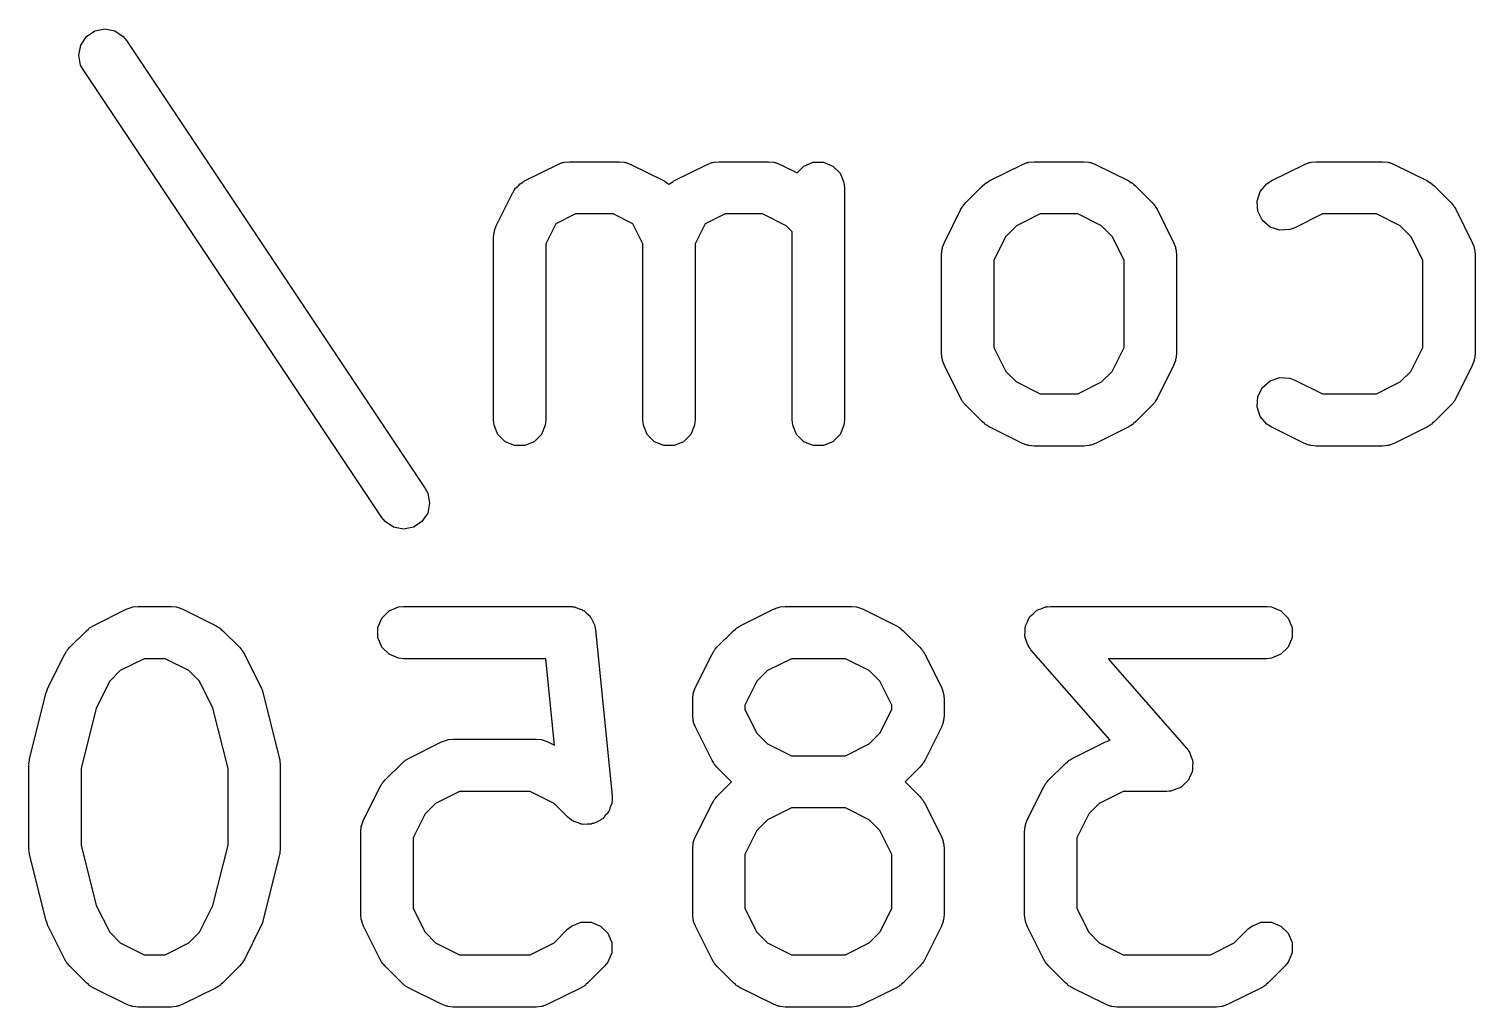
# Model space of a CAD drawing. Header units: inches. Extents: x 0.74 to 7.44, y -5.09 to -0.81.
# Drawn here: x 2.9394 to 3.1027, y -4.8482 to -4.7377 of the extents above; entities that cross this region are included whole.
import ezdxf

# ---------------------------------------------------------------- set-up
doc = ezdxf.new("R2010")
doc.units = ezdxf.units.IN
doc.header["$MEASUREMENT"] = 0
doc.layers.add('BLACK', color=250, linetype='CONTINUOUS')

msp = doc.modelspace()

# ---------------------------------------------------------------- linework, layer by layer
at = {"layer": 'BLACK', "linetype": 'CONTINUOUS'}
for p, q in [((2.94585, -4.73855), (2.94681, -4.73791)), ((2.94681, -4.73791), (2.94794, -4.73769)), ((2.94794, -4.73769), (2.94907, -4.73791)), ((2.94907, -4.73791), (2.95002, -4.73855)), ((2.94498, -4.74064), (2.94521, -4.73951)), ((2.94521, -4.73951), (2.94585, -4.73855)), ((2.95002, -4.73855), (2.95039, -4.739)), ((2.95039, -4.739), (2.98414, -4.78962)), ((2.9452, -4.74177), (2.94498, -4.74064)), ((2.94548, -4.74228), (2.9452, -4.74177)), ((2.97922, -4.7929), (2.94548, -4.74228)), ((2.99911, -4.753), (2.99965, -4.75279)), ((2.99965, -4.75279), (2.99975, -4.75278)), ((2.99975, -4.75278), (2.99985, -4.75274)), ((2.99985, -4.75274), (3.00043, -4.75269)), ((3.00043, -4.75269), (3.00605, -4.75269)), ((3.00605, -4.75269), (3.00663, -4.75274)), ((3.00663, -4.75274), (3.00673, -4.75278)), ((3.00673, -4.75278), (3.00683, -4.75279)), ((3.00683, -4.75279), (3.00737, -4.753)), ((3.01598, -4.753), (3.01652, -4.75279)), ((3.01652, -4.75279), (3.01663, -4.75278)), ((3.01663, -4.75278), (3.01672, -4.75274)), ((3.01672, -4.75274), (3.0173, -4.75269)), ((3.0173, -4.75269), (3.02292, -4.75269)), ((3.02292, -4.75269), (3.0235, -4.75274)), ((3.0235, -4.75274), (3.0236, -4.75278)), ((3.0236, -4.75278), (3.0237, -4.75279)), ((3.0237, -4.75279), (3.02424, -4.753)), ((3.02691, -4.75318), (3.02797, -4.75274)), ((3.02797, -4.75274), (3.02912, -4.75274)), ((3.02912, -4.75274), (3.03019, -4.75318)), ((3.0516, -4.753), (3.05214, -4.75279)), ((3.05214, -4.75279), (3.05225, -4.75278)), ((3.05225, -4.75278), (3.05234, -4.75274)), ((3.05234, -4.75274), (3.05292, -4.75269)), ((3.05292, -4.75269), (3.05854, -4.75269)), ((3.05854, -4.75269), (3.05912, -4.75274)), ((3.05912, -4.75274), (3.05922, -4.75278)), ((3.05922, -4.75278), (3.05932, -4.75279)), ((3.05932, -4.75279), (3.05986, -4.753)), ((3.08347, -4.753), (3.08401, -4.75279)), ((3.08401, -4.75279), (3.08412, -4.75278)), ((3.08412, -4.75278), (3.08422, -4.75274)), ((3.08422, -4.75274), (3.08479, -4.75269)), ((3.08479, -4.75269), (3.09229, -4.75269)), ((3.09229, -4.75269), (3.09287, -4.75274)), ((3.09287, -4.75274), (3.09296, -4.75278)), ((3.09296, -4.75278), (3.09307, -4.75279)), ((3.09307, -4.75279), (3.09361, -4.753)), ((2.99536, -4.75487), (2.99911, -4.753)), ((3.00737, -4.753), (3.01112, -4.75487)), ((3.01223, -4.75487), (3.01598, -4.753)), ((3.02424, -4.753), (3.02614, -4.75395)), ((3.02614, -4.75395), (3.02691, -4.75318)), ((3.03019, -4.75318), (3.031, -4.754)), ((3.031, -4.754), (3.03144, -4.75506)), ((3.04785, -4.75487), (3.0516, -4.753)), ((3.05986, -4.753), (3.06361, -4.75487)), ((3.07972, -4.75487), (3.08347, -4.753)), ((3.09361, -4.753), (3.09736, -4.75487)), ((2.99404, -4.75619), (2.9941, -4.7561)), ((2.9941, -4.7561), (2.99411, -4.75605)), ((2.99411, -4.75605), (2.99416, -4.75599)), ((2.99416, -4.75599), (2.99434, -4.7557)), ((2.99434, -4.7557), (2.99462, -4.75546)), ((2.99462, -4.75546), (2.99487, -4.75518)), ((2.99487, -4.75518), (2.99516, -4.755)), ((2.99516, -4.755), (2.99521, -4.75495)), ((2.99521, -4.75495), (2.99526, -4.75493)), ((2.99526, -4.75493), (2.99536, -4.75487)), ((3.01112, -4.75487), (3.01122, -4.75493)), ((3.01122, -4.75493), (3.01126, -4.75495)), ((3.01126, -4.75495), (3.01132, -4.755)), ((3.01132, -4.755), (3.01161, -4.75518)), ((3.01161, -4.75518), (3.01168, -4.75525)), ((3.01168, -4.75525), (3.01174, -4.75518)), ((3.01174, -4.75518), (3.01203, -4.755)), ((3.01203, -4.755), (3.01209, -4.75495)), ((3.01209, -4.75495), (3.01213, -4.75493)), ((3.01213, -4.75493), (3.01223, -4.75487)), ((3.03144, -4.75506), (3.0315, -4.75564)), ((3.0315, -4.75564), (3.0315, -4.78188)), ((3.04521, -4.7573), (3.04708, -4.75542)), ((3.04708, -4.75542), (3.04731, -4.75524)), ((3.04731, -4.75524), (3.04736, -4.75518)), ((3.04736, -4.75518), (3.04745, -4.75512)), ((3.04745, -4.75512), (3.04753, -4.75506)), ((3.04753, -4.75506), (3.0476, -4.75503)), ((3.0476, -4.75503), (3.04785, -4.75487)), ((3.06361, -4.75487), (3.06386, -4.75503)), ((3.06386, -4.75503), (3.06393, -4.75506)), ((3.06393, -4.75506), (3.06402, -4.75512)), ((3.06402, -4.75512), (3.0641, -4.75518)), ((3.0641, -4.75518), (3.06416, -4.75524)), ((3.06416, -4.75524), (3.06438, -4.75542)), ((3.06438, -4.75542), (3.06626, -4.7573)), ((3.07811, -4.75714), (3.07848, -4.75605)), ((3.07848, -4.75605), (3.07923, -4.75518)), ((3.07923, -4.75518), (3.07972, -4.75487)), ((3.09736, -4.75487), (3.09761, -4.75503)), ((3.09761, -4.75503), (3.09768, -4.75506)), ((3.09768, -4.75506), (3.09776, -4.75512)), ((3.09776, -4.75512), (3.09785, -4.75518)), ((3.09785, -4.75518), (3.0979, -4.75524)), ((3.0979, -4.75524), (3.09813, -4.75542)), ((3.09813, -4.75542), (3.1, -4.7573)), ((2.99216, -4.75994), (2.99404, -4.75619)), ((3.04481, -4.75782), (3.04484, -4.75775)), ((3.04484, -4.75775), (3.04491, -4.75767)), ((3.04491, -4.75767), (3.04496, -4.75758)), ((3.04496, -4.75758), (3.04502, -4.75753)), ((3.04502, -4.75753), (3.04521, -4.7573)), ((3.06626, -4.7573), (3.06644, -4.75753)), ((3.06644, -4.75753), (3.0665, -4.75758)), ((3.0665, -4.75758), (3.06656, -4.75767)), ((3.06656, -4.75767), (3.06662, -4.75775)), ((3.06662, -4.75775), (3.06665, -4.75782)), ((3.07819, -4.75829), (3.07811, -4.75714)), ((3.1, -4.7573), (3.10019, -4.75753)), ((3.10019, -4.75753), (3.10025, -4.75758)), ((3.10025, -4.75758), (3.1003, -4.75767)), ((3.1003, -4.75767), (3.10037, -4.75775)), ((3.10037, -4.75775), (3.1004, -4.75782)), ((3.00112, -4.75859), (2.99888, -4.75971)), ((3.00535, -4.75859), (3.00112, -4.75859)), ((3.0076, -4.75971), (3.00535, -4.75859)), ((3.018, -4.75859), (3.01575, -4.75971)), ((3.02223, -4.75859), (3.018, -4.75859)), ((3.02492, -4.75994), (3.02223, -4.75859)), ((3.04278, -4.76182), (3.04465, -4.75807)), ((3.04465, -4.75807), (3.04481, -4.75782)), ((3.05362, -4.75859), (3.05092, -4.75994)), ((3.05785, -4.75859), (3.05362, -4.75859)), ((3.06054, -4.75994), (3.05785, -4.75859)), ((3.06665, -4.75782), (3.06681, -4.75807)), ((3.06681, -4.75807), (3.06868, -4.76182)), ((3.07871, -4.75932), (3.07819, -4.75829)), ((3.07958, -4.76008), (3.07871, -4.75932)), ((3.08549, -4.75859), (3.08236, -4.76015)), ((3.09159, -4.75859), (3.08549, -4.75859)), ((3.09429, -4.75994), (3.09159, -4.75859)), ((3.1004, -4.75782), (3.10056, -4.75807)), ((3.10056, -4.75807), (3.10243, -4.76182)), ((2.99185, -4.76126), (2.99191, -4.76069)), ((2.99191, -4.76069), (2.99195, -4.76059)), ((2.99195, -4.76048), (2.99216, -4.75994)), ((2.99195, -4.76059), (2.99195, -4.76048)), ((2.99888, -4.75971), (2.99776, -4.76196)), ((3.00872, -4.76196), (3.0076, -4.75971)), ((3.01575, -4.75971), (3.01463, -4.76196)), ((3.0256, -4.76061), (3.02492, -4.75994)), ((3.0256, -4.78188), (3.0256, -4.76061)), ((3.05092, -4.75994), (3.04972, -4.76114)), ((3.06174, -4.76114), (3.06054, -4.75994)), ((3.08067, -4.76044), (3.07958, -4.76008)), ((3.08182, -4.76036), (3.08067, -4.76044)), ((3.08236, -4.76015), (3.08182, -4.76036)), ((3.09549, -4.76114), (3.09429, -4.75994)), ((2.99185, -4.78188), (2.99185, -4.76126)), ((2.99776, -4.76196), (2.99776, -4.78188)), ((3.00872, -4.78188), (3.00872, -4.76196)), ((3.01463, -4.76196), (3.01463, -4.78188)), ((3.04247, -4.76314), (3.04253, -4.76256)), ((3.04253, -4.76256), (3.04257, -4.76246)), ((3.04257, -4.76236), (3.04278, -4.76182)), ((3.04257, -4.76246), (3.04257, -4.76236)), ((3.04972, -4.76114), (3.04837, -4.76383)), ((3.06309, -4.76383), (3.06174, -4.76114)), ((3.06868, -4.76182), (3.06889, -4.76236)), ((3.06889, -4.76236), (3.0689, -4.76246)), ((3.0689, -4.76246), (3.06894, -4.76256)), ((3.06894, -4.76256), (3.069, -4.76314)), ((3.09684, -4.76383), (3.09549, -4.76114)), ((3.10243, -4.76182), (3.10264, -4.76236)), ((3.10264, -4.76236), (3.10264, -4.76246)), ((3.10264, -4.76246), (3.10269, -4.76256)), ((3.10269, -4.76256), (3.10274, -4.76314)), ((3.04247, -4.77439), (3.04247, -4.76314)), ((3.04837, -4.76383), (3.04837, -4.77369)), ((3.06309, -4.77369), (3.06309, -4.76383)), ((3.069, -4.76314), (3.069, -4.77439)), ((3.09684, -4.77369), (3.09684, -4.76383)), ((3.10274, -4.76314), (3.10274, -4.77439)), ((3.04837, -4.77369), (3.04972, -4.77639)), ((3.06174, -4.77639), (3.06309, -4.77369)), ((3.09549, -4.77639), (3.09684, -4.77369)), ((3.04253, -4.77496), (3.04247, -4.77439)), ((3.04257, -4.77506), (3.04253, -4.77496)), ((3.04257, -4.77517), (3.04257, -4.77506)), ((3.04278, -4.77571), (3.04257, -4.77517)), ((3.04465, -4.77946), (3.04278, -4.77571)), ((3.06868, -4.77571), (3.06681, -4.77946)), ((3.06889, -4.77517), (3.06868, -4.77571)), ((3.0689, -4.77506), (3.06889, -4.77517)), ((3.06894, -4.77496), (3.0689, -4.77506)), ((3.069, -4.77439), (3.06894, -4.77496)), ((3.10243, -4.77571), (3.10056, -4.77946)), ((3.10264, -4.77517), (3.10243, -4.77571)), ((3.10269, -4.77496), (3.10264, -4.77506)), ((3.10264, -4.77506), (3.10264, -4.77517)), ((3.10274, -4.77439), (3.10269, -4.77496)), ((3.04972, -4.77639), (3.05092, -4.77758)), ((3.06054, -4.77758), (3.06174, -4.77639)), ((3.07958, -4.77744), (3.08067, -4.77708)), ((3.08067, -4.77708), (3.08182, -4.77716)), ((3.08182, -4.77716), (3.08236, -4.77737)), ((3.08236, -4.77737), (3.08549, -4.77893)), ((3.09429, -4.77758), (3.09549, -4.77639)), ((3.05092, -4.77758), (3.05362, -4.77893)), ((3.05362, -4.77893), (3.05785, -4.77893)), ((3.05785, -4.77893), (3.06054, -4.77758)), ((3.07819, -4.77923), (3.07871, -4.7782)), ((3.07871, -4.7782), (3.07958, -4.77744)), ((3.08549, -4.77893), (3.09159, -4.77893)), ((3.09159, -4.77893), (3.09429, -4.77758)), ((3.04481, -4.7797), (3.04465, -4.77946)), ((3.04484, -4.77978), (3.04481, -4.7797)), ((3.04491, -4.77986), (3.04484, -4.77978)), ((3.04496, -4.77995), (3.04491, -4.77986)), ((3.04502, -4.78), (3.04496, -4.77995)), ((3.04521, -4.78022), (3.04502, -4.78)), ((3.04708, -4.7821), (3.04521, -4.78022)), ((3.06626, -4.78022), (3.06438, -4.7821)), ((3.06644, -4.78), (3.06626, -4.78022)), ((3.0665, -4.77995), (3.06644, -4.78)), ((3.06656, -4.77986), (3.0665, -4.77995)), ((3.06662, -4.77978), (3.06656, -4.77986)), ((3.06665, -4.7797), (3.06662, -4.77978)), ((3.06681, -4.77946), (3.06665, -4.7797)), ((3.07811, -4.78038), (3.07819, -4.77923)), ((3.07848, -4.78147), (3.07811, -4.78038)), ((3.1, -4.78022), (3.09813, -4.7821)), ((3.10019, -4.78), (3.1, -4.78022)), ((3.10025, -4.77995), (3.10019, -4.78)), ((3.1003, -4.77986), (3.10025, -4.77995)), ((3.10037, -4.77978), (3.1003, -4.77986)), ((3.1004, -4.7797), (3.10037, -4.77978)), ((3.10056, -4.77946), (3.1004, -4.7797)), ((2.99191, -4.78246), (2.99185, -4.78188)), ((2.99776, -4.78188), (2.9977, -4.78246)), ((3.00878, -4.78246), (3.00872, -4.78188)), ((3.01463, -4.78188), (3.01457, -4.78246)), ((3.02565, -4.78246), (3.0256, -4.78188)), ((3.0315, -4.78188), (3.03144, -4.78246)), ((3.04731, -4.78228), (3.04708, -4.7821)), ((3.04736, -4.78234), (3.04731, -4.78228)), ((3.06416, -4.78228), (3.0641, -4.78234)), ((3.06438, -4.7821), (3.06416, -4.78228)), ((3.07923, -4.78234), (3.07848, -4.78147)), ((3.0979, -4.78228), (3.09785, -4.78234)), ((3.09813, -4.7821), (3.0979, -4.78228)), ((2.99235, -4.78353), (2.99191, -4.78246)), ((2.99316, -4.78434), (2.99235, -4.78353)), ((2.99726, -4.78353), (2.99644, -4.78434)), ((2.9977, -4.78246), (2.99726, -4.78353)), ((3.00922, -4.78353), (3.00878, -4.78246)), ((3.01003, -4.78434), (3.00922, -4.78353)), ((3.01413, -4.78353), (3.01332, -4.78434)), ((3.01457, -4.78246), (3.01413, -4.78353)), ((3.02609, -4.78353), (3.02565, -4.78246)), ((3.02691, -4.78434), (3.02609, -4.78353)), ((3.031, -4.78353), (3.03019, -4.78434)), ((3.03144, -4.78246), (3.031, -4.78353)), ((3.04745, -4.7824), (3.04736, -4.78234)), ((3.04753, -4.78247), (3.04745, -4.7824)), ((3.0476, -4.78249), (3.04753, -4.78247)), ((3.04785, -4.78265), (3.0476, -4.78249)), ((3.0516, -4.78453), (3.04785, -4.78265)), ((3.06361, -4.78265), (3.05986, -4.78453)), ((3.06386, -4.78249), (3.06361, -4.78265)), ((3.06393, -4.78247), (3.06386, -4.78249)), ((3.06402, -4.7824), (3.06393, -4.78247)), ((3.0641, -4.78234), (3.06402, -4.7824)), ((3.07972, -4.78265), (3.07923, -4.78234)), ((3.08347, -4.78453), (3.07972, -4.78265)), ((3.09736, -4.78265), (3.09361, -4.78453)), ((3.09761, -4.78249), (3.09736, -4.78265)), ((3.09768, -4.78247), (3.09761, -4.78249)), ((3.09776, -4.7824), (3.09768, -4.78247)), ((3.09785, -4.78234), (3.09776, -4.7824)), ((2.99423, -4.78478), (2.99316, -4.78434)), ((2.99538, -4.78478), (2.99423, -4.78478)), ((2.99644, -4.78434), (2.99538, -4.78478)), ((3.0111, -4.78478), (3.01003, -4.78434)), ((3.01225, -4.78478), (3.0111, -4.78478)), ((3.01332, -4.78434), (3.01225, -4.78478)), ((3.02797, -4.78478), (3.02691, -4.78434)), ((3.02912, -4.78478), (3.02797, -4.78478)), ((3.03019, -4.78434), (3.02912, -4.78478)), ((3.05214, -4.78473), (3.0516, -4.78453)), ((3.05225, -4.78474), (3.05214, -4.78473)), ((3.05234, -4.78478), (3.05225, -4.78474)), ((3.05292, -4.78484), (3.05234, -4.78478)), ((3.05854, -4.78484), (3.05292, -4.78484)), ((3.05912, -4.78478), (3.05854, -4.78484)), ((3.05922, -4.78474), (3.05912, -4.78478)), ((3.05932, -4.78473), (3.05922, -4.78474)), ((3.05986, -4.78453), (3.05932, -4.78473)), ((3.08401, -4.78473), (3.08347, -4.78453)), ((3.08412, -4.78474), (3.08401, -4.78473)), ((3.08422, -4.78478), (3.08412, -4.78474)), ((3.08479, -4.78484), (3.08422, -4.78478)), ((3.09229, -4.78484), (3.08479, -4.78484)), ((3.09287, -4.78478), (3.09229, -4.78484)), ((3.09296, -4.78474), (3.09287, -4.78478)), ((3.09307, -4.78473), (3.09296, -4.78474)), ((3.09361, -4.78453), (3.09307, -4.78473)), ((2.98414, -4.78962), (2.98441, -4.79013)), ((2.98441, -4.79013), (2.98463, -4.79126)), ((2.98463, -4.79126), (2.98441, -4.79239)), ((2.97959, -4.79334), (2.97922, -4.7929)), ((2.98055, -4.79399), (2.97959, -4.79334)), ((2.98376, -4.79335), (2.98281, -4.79399)), ((2.98441, -4.79239), (2.98376, -4.79335)), ((2.98168, -4.79421), (2.98055, -4.79399)), ((2.98281, -4.79399), (2.98168, -4.79421)), ((2.94661, -4.80513), (2.95036, -4.80326)), ((2.95036, -4.80326), (2.9509, -4.80305)), ((2.9509, -4.80305), (2.95101, -4.80304)), ((2.95101, -4.80304), (2.95111, -4.803)), ((2.95111, -4.803), (2.95168, -4.80295)), ((2.95168, -4.80295), (2.95543, -4.80295)), ((2.95543, -4.80295), (2.95601, -4.803)), ((2.95601, -4.803), (2.95611, -4.80304)), ((2.95611, -4.80304), (2.95621, -4.80305)), ((2.95621, -4.80305), (2.95675, -4.80326)), ((2.95675, -4.80326), (2.9605, -4.80513)), ((2.97922, -4.80426), (2.98004, -4.80344)), ((2.98004, -4.80344), (2.9811, -4.803)), ((2.9811, -4.803), (2.98168, -4.80295)), ((2.98168, -4.80295), (3.00043, -4.80295)), ((3.00043, -4.80295), (3.00064, -4.80297)), ((3.00064, -4.80297), (3.00071, -4.80296)), ((3.00071, -4.80296), (3.00078, -4.80298)), ((3.00078, -4.80298), (3.001, -4.803)), ((3.001, -4.803), (3.0014, -4.80317)), ((3.0014, -4.80317), (3.00181, -4.80329)), ((3.00181, -4.80329), (3.00193, -4.80339)), ((3.00193, -4.80339), (3.00207, -4.80344)), ((3.00207, -4.80344), (3.00237, -4.80375)), ((3.01973, -4.80513), (3.02348, -4.80326)), ((3.02348, -4.80326), (3.02402, -4.80305)), ((3.02402, -4.80305), (3.02412, -4.80304)), ((3.02412, -4.80304), (3.02422, -4.803)), ((3.02422, -4.803), (3.0248, -4.80295)), ((3.0248, -4.80295), (3.0323, -4.80295)), ((3.0323, -4.80295), (3.03287, -4.803)), ((3.03287, -4.803), (3.03297, -4.80304)), ((3.03297, -4.80304), (3.03308, -4.80305)), ((3.03308, -4.80305), (3.03362, -4.80326)), ((3.03362, -4.80326), (3.03737, -4.80513)), ((3.05282, -4.80378), (3.05315, -4.80344)), ((3.05315, -4.80344), (3.05325, -4.80341)), ((3.05325, -4.80341), (3.05332, -4.80334)), ((3.05332, -4.80334), (3.05378, -4.80319)), ((3.05378, -4.80319), (3.05422, -4.803)), ((3.05422, -4.803), (3.05436, -4.80299)), ((3.05436, -4.80299), (3.05441, -4.80297)), ((3.05441, -4.80297), (3.05449, -4.80298)), ((3.05449, -4.80298), (3.05479, -4.80295)), ((3.05479, -4.80295), (3.07917, -4.80295)), ((3.07917, -4.80295), (3.07974, -4.803)), ((3.07974, -4.803), (3.08081, -4.80344)), ((3.08081, -4.80344), (3.08162, -4.80426)), ((2.94636, -4.80529), (2.94661, -4.80513)), ((2.9605, -4.80513), (2.96075, -4.80529)), ((2.97878, -4.80532), (2.97922, -4.80426)), ((3.00237, -4.80375), (3.00271, -4.80402)), ((3.00271, -4.80402), (3.00278, -4.80415)), ((3.00278, -4.80415), (3.00288, -4.80426)), ((3.00288, -4.80426), (3.00305, -4.80466)), ((3.00305, -4.80466), (3.00325, -4.80504)), ((3.00325, -4.80504), (3.00329, -4.80525)), ((3.01948, -4.80529), (3.01973, -4.80513)), ((3.03737, -4.80513), (3.03762, -4.80529)), ((3.05194, -4.80513), (3.05216, -4.8047)), ((3.05194, -4.80523), (3.05194, -4.80513)), ((3.05216, -4.8047), (3.05234, -4.80426)), ((3.05234, -4.80426), (3.05241, -4.80419)), ((3.05241, -4.80419), (3.05245, -4.8041)), ((3.05245, -4.8041), (3.05282, -4.80378)), ((3.08162, -4.80426), (3.08206, -4.80532)), ((2.94397, -4.80756), (2.94585, -4.80569)), ((2.94585, -4.80569), (2.94607, -4.8055)), ((2.94607, -4.8055), (2.94612, -4.80544)), ((2.94612, -4.80544), (2.94621, -4.80538)), ((2.94621, -4.80538), (2.94629, -4.80532)), ((2.94629, -4.80532), (2.94636, -4.80529)), ((2.96075, -4.80529), (2.96082, -4.80532)), ((2.96082, -4.80532), (2.9609, -4.80538)), ((2.9609, -4.80538), (2.96099, -4.80544)), ((2.96099, -4.80544), (2.96104, -4.8055)), ((2.96104, -4.8055), (2.96127, -4.80569)), ((2.96127, -4.80569), (2.96314, -4.80756)), ((2.97878, -4.80647), (2.97878, -4.80532)), ((2.97922, -4.80754), (2.97878, -4.80647)), ((3.00329, -4.80525), (3.00332, -4.80532)), ((3.00332, -4.80532), (3.00332, -4.80539)), ((3.00332, -4.80539), (3.00336, -4.8056)), ((3.00336, -4.8056), (3.00524, -4.82435)), ((3.01709, -4.80756), (3.01896, -4.80569)), ((3.01896, -4.80569), (3.01919, -4.8055)), ((3.01919, -4.8055), (3.01924, -4.80544)), ((3.01924, -4.80544), (3.01933, -4.80538)), ((3.01933, -4.80538), (3.01941, -4.80532)), ((3.01941, -4.80532), (3.01948, -4.80529)), ((3.03762, -4.80529), (3.03769, -4.80532)), ((3.03769, -4.80532), (3.03777, -4.80538)), ((3.03777, -4.80538), (3.03786, -4.80544)), ((3.03786, -4.80544), (3.03791, -4.8055)), ((3.03791, -4.8055), (3.03814, -4.80569)), ((3.03814, -4.80569), (3.04001, -4.80756)), ((3.05187, -4.80628), (3.0519, -4.8058)), ((3.0519, -4.80637), (3.05187, -4.80628)), ((3.0519, -4.80532), (3.05194, -4.80523)), ((3.0519, -4.8058), (3.0519, -4.80532)), ((3.0519, -4.80647), (3.0519, -4.80637)), ((3.05208, -4.80692), (3.0519, -4.80647)), ((3.08206, -4.80647), (3.08162, -4.80754)), ((3.08206, -4.80532), (3.08206, -4.80647)), ((2.94154, -4.81208), (2.94342, -4.80833)), ((2.94342, -4.80833), (2.94357, -4.80808)), ((2.94357, -4.80808), (2.9436, -4.80801)), ((2.9436, -4.80801), (2.94367, -4.80793)), ((2.94367, -4.80793), (2.94373, -4.80784)), ((2.94373, -4.80784), (2.94378, -4.80779)), ((2.94378, -4.80779), (2.94397, -4.80756)), ((2.96314, -4.80756), (2.96333, -4.80779)), ((2.96333, -4.80779), (2.96339, -4.80784)), ((2.96339, -4.80784), (2.96345, -4.80793)), ((2.96345, -4.80793), (2.96351, -4.80801)), ((2.96351, -4.80801), (2.96354, -4.80808)), ((2.96354, -4.80808), (2.9637, -4.80833)), ((2.9637, -4.80833), (2.96557, -4.81208)), ((2.98004, -4.80835), (2.97922, -4.80754)), ((2.9811, -4.80879), (2.98004, -4.80835)), ((3.01466, -4.81208), (3.01653, -4.80833)), ((3.01653, -4.80833), (3.01669, -4.80808)), ((3.01669, -4.80808), (3.01672, -4.80801)), ((3.01672, -4.80801), (3.01679, -4.80793)), ((3.01679, -4.80793), (3.01684, -4.80784)), ((3.01684, -4.80784), (3.0169, -4.80779)), ((3.0169, -4.80779), (3.01709, -4.80756)), ((3.04001, -4.80756), (3.0402, -4.80779)), ((3.0402, -4.80779), (3.04025, -4.80784)), ((3.04025, -4.80784), (3.04031, -4.80793)), ((3.04031, -4.80793), (3.04038, -4.80801)), ((3.04038, -4.80801), (3.04041, -4.80808)), ((3.04041, -4.80808), (3.04056, -4.80833)), ((3.04056, -4.80833), (3.04244, -4.81208)), ((3.05224, -4.80737), (3.05208, -4.80692)), ((3.05232, -4.80749), (3.05224, -4.80737)), ((3.05234, -4.80754), (3.05232, -4.80749)), ((3.05239, -4.80759), (3.05234, -4.80754)), ((3.05257, -4.80784), (3.05239, -4.80759)), ((3.06151, -4.81805), (3.05257, -4.80784)), ((3.08081, -4.80835), (3.07974, -4.80879)), ((3.08162, -4.80754), (3.08081, -4.80835)), ((2.95238, -4.80885), (2.94968, -4.8102)), ((2.95474, -4.80885), (2.95238, -4.80885)), ((2.95743, -4.8102), (2.95474, -4.80885)), ((2.98168, -4.80885), (2.9811, -4.80879)), ((2.99775, -4.80885), (2.98168, -4.80885)), ((2.99873, -4.81862), (2.99775, -4.80885)), ((3.0255, -4.80885), (3.0228, -4.8102)), ((3.0316, -4.80885), (3.0255, -4.80885)), ((3.0343, -4.8102), (3.0316, -4.80885)), ((3.07917, -4.80885), (3.0613, -4.80885)), ((3.0613, -4.80885), (3.07014, -4.81895)), ((3.07974, -4.80879), (3.07917, -4.80885)), ((2.94849, -4.8114), (2.94697, -4.81443)), ((2.94968, -4.8102), (2.94849, -4.8114)), ((2.95863, -4.8114), (2.95743, -4.8102)), ((2.96015, -4.81443), (2.95863, -4.8114)), ((3.0216, -4.8114), (3.02025, -4.81409)), ((3.0228, -4.8102), (3.0216, -4.8114)), ((3.0355, -4.8114), (3.0343, -4.8102)), ((3.03684, -4.81409), (3.0355, -4.8114)), ((2.93944, -4.82018), (2.94132, -4.81268)), ((2.94132, -4.81268), (2.94133, -4.81264)), ((2.94133, -4.81264), (2.94134, -4.81262)), ((2.94134, -4.81262), (2.94143, -4.81238)), ((2.94143, -4.81238), (2.94151, -4.81214)), ((2.94151, -4.81214), (2.94153, -4.81212)), ((2.94153, -4.81212), (2.94154, -4.81208)), ((2.96557, -4.81208), (2.96559, -4.81212)), ((2.96559, -4.81212), (2.9656, -4.81214)), ((2.9656, -4.81214), (2.96569, -4.81238)), ((2.96569, -4.81238), (2.96578, -4.81262)), ((2.96578, -4.81262), (2.96578, -4.81264)), ((2.96578, -4.81264), (2.9658, -4.81268)), ((2.9658, -4.81268), (2.96767, -4.82018)), ((3.01435, -4.8134), (3.0144, -4.81282)), ((3.0144, -4.81282), (3.01444, -4.81272)), ((3.01444, -4.81272), (3.01445, -4.81262)), ((3.01445, -4.81262), (3.01466, -4.81208)), ((3.04244, -4.81208), (3.04264, -4.81262)), ((3.04264, -4.81262), (3.04265, -4.81272)), ((3.04265, -4.81272), (3.04269, -4.81282)), ((3.04269, -4.81282), (3.04275, -4.8134)), ((2.94697, -4.81443), (2.94526, -4.82126)), ((2.96185, -4.82126), (2.96015, -4.81443)), ((3.01435, -4.81527), (3.01435, -4.8134)), ((3.02025, -4.81409), (3.02025, -4.81458)), ((3.02025, -4.81458), (3.0216, -4.81727)), ((3.0355, -4.81727), (3.03684, -4.81458)), ((3.03684, -4.81458), (3.03684, -4.81409)), ((3.04275, -4.8134), (3.04275, -4.81527)), ((3.0144, -4.81585), (3.01435, -4.81527)), ((3.01444, -4.81595), (3.0144, -4.81585)), ((3.01445, -4.81605), (3.01444, -4.81595)), ((3.01466, -4.81659), (3.01445, -4.81605)), ((3.01653, -4.82034), (3.01466, -4.81659)), ((3.04244, -4.81659), (3.04056, -4.82034)), ((3.04264, -4.81605), (3.04244, -4.81659)), ((3.04265, -4.81595), (3.04264, -4.81605)), ((3.04269, -4.81585), (3.04265, -4.81595)), ((3.04275, -4.81527), (3.04269, -4.81585)), ((2.98598, -4.81826), (2.98652, -4.81805)), ((2.98652, -4.81805), (2.98663, -4.81804)), ((2.98663, -4.81804), (2.98673, -4.818)), ((2.98673, -4.818), (2.9873, -4.81794)), ((2.9873, -4.81794), (2.99668, -4.81794)), ((2.99668, -4.81794), (2.99725, -4.818)), ((2.99725, -4.818), (2.99735, -4.81804)), ((2.99735, -4.81804), (2.99746, -4.81805)), ((2.99746, -4.81805), (2.998, -4.81826)), ((3.0216, -4.81727), (3.0228, -4.81847)), ((3.0343, -4.81847), (3.0355, -4.81727)), ((3.06097, -4.81826), (3.06151, -4.81805)), ((2.98223, -4.82013), (2.98598, -4.81826)), ((2.998, -4.81826), (2.99873, -4.81862)), ((3.0228, -4.81847), (3.0255, -4.81982)), ((3.0255, -4.81982), (3.0316, -4.81982)), ((3.0316, -4.81982), (3.0343, -4.81847)), ((3.05722, -4.82013), (3.06097, -4.81826)), ((3.07014, -4.81895), (3.07032, -4.8192)), ((3.07032, -4.8192), (3.07037, -4.81926)), ((3.07037, -4.81926), (3.0704, -4.81931)), ((3.0704, -4.81931), (3.07048, -4.81942)), ((3.07048, -4.81942), (3.07063, -4.81988)), ((3.07063, -4.81988), (3.07081, -4.82032)), ((2.93936, -4.82075), (2.93939, -4.82054)), ((2.93937, -4.8208), (2.93936, -4.82075)), ((2.93936, -4.8209), (2.93937, -4.8208)), ((2.93936, -4.83027), (2.93936, -4.8209)), ((2.93939, -4.82054), (2.93941, -4.82032)), ((2.93941, -4.82032), (2.93943, -4.82028)), ((2.93943, -4.82028), (2.93944, -4.82018)), ((2.94526, -4.82126), (2.94526, -4.82991)), ((2.96185, -4.82991), (2.96185, -4.82126)), ((2.96767, -4.82018), (2.96769, -4.82028)), ((2.96769, -4.82028), (2.9677, -4.82032)), ((2.9677, -4.82032), (2.96772, -4.82054)), ((2.96772, -4.82054), (2.96776, -4.82075)), ((2.96776, -4.82075), (2.96775, -4.8208)), ((2.96775, -4.8208), (2.96776, -4.8209)), ((2.96776, -4.8209), (2.96776, -4.83027)), ((2.97959, -4.82256), (2.98147, -4.82068)), ((2.98147, -4.82068), (2.98169, -4.8205)), ((2.98169, -4.8205), (2.98174, -4.82044)), ((2.98174, -4.82044), (2.98183, -4.82038)), ((2.98183, -4.82038), (2.98191, -4.82032)), ((2.98191, -4.82032), (2.98199, -4.82029)), ((2.98199, -4.82029), (2.98223, -4.82013)), ((3.01669, -4.82059), (3.01653, -4.82034)), ((3.01672, -4.82066), (3.01669, -4.82059)), ((3.01679, -4.82074), (3.01672, -4.82066)), ((3.01684, -4.82083), (3.01679, -4.82074)), ((3.0169, -4.82088), (3.01684, -4.82083)), ((3.01709, -4.82111), (3.0169, -4.82088)), ((3.01875, -4.82277), (3.01709, -4.82111)), ((3.04001, -4.82111), (3.03835, -4.82277)), ((3.0402, -4.82088), (3.04001, -4.82111)), ((3.04025, -4.82083), (3.0402, -4.82088)), ((3.04031, -4.82074), (3.04025, -4.82083)), ((3.04038, -4.82066), (3.04031, -4.82074)), ((3.04041, -4.82059), (3.04038, -4.82066)), ((3.04056, -4.82034), (3.04041, -4.82059)), ((3.05458, -4.82256), (3.05646, -4.82068)), ((3.05646, -4.82068), (3.05668, -4.8205)), ((3.05668, -4.8205), (3.05673, -4.82044)), ((3.05673, -4.82044), (3.05682, -4.82038)), ((3.05682, -4.82038), (3.0569, -4.82032)), ((3.0569, -4.82032), (3.05698, -4.82029)), ((3.05698, -4.82029), (3.05722, -4.82013)), ((3.07081, -4.82147), (3.07078, -4.82156)), ((3.07081, -4.82032), (3.07081, -4.82042)), ((3.07081, -4.82042), (3.07085, -4.82051)), ((3.07085, -4.82051), (3.07081, -4.82099)), ((3.07081, -4.82099), (3.07081, -4.82147)), ((2.97904, -4.82333), (2.97919, -4.82308)), ((2.97919, -4.82308), (2.97922, -4.82301)), ((2.97922, -4.82301), (2.97929, -4.82292)), ((2.97929, -4.82292), (2.97935, -4.82284)), ((2.97935, -4.82284), (2.97941, -4.82278)), ((2.97941, -4.82278), (2.97959, -4.82256)), ((3.01709, -4.82443), (3.01875, -4.82277)), ((3.03835, -4.82277), (3.04001, -4.82443)), ((3.05403, -4.82333), (3.05418, -4.82308)), ((3.05418, -4.82308), (3.05421, -4.82301)), ((3.05421, -4.82301), (3.05428, -4.82292)), ((3.05428, -4.82292), (3.05434, -4.82284)), ((3.05434, -4.82284), (3.0544, -4.82278)), ((3.0544, -4.82278), (3.05458, -4.82256)), ((3.0699, -4.82301), (3.06956, -4.82335)), ((3.07026, -4.8227), (3.0699, -4.82301)), ((3.0703, -4.82261), (3.07026, -4.8227)), ((3.07037, -4.82254), (3.0703, -4.82261)), ((3.07056, -4.82209), (3.07037, -4.82254)), ((3.07077, -4.82166), (3.07056, -4.82209)), ((3.07078, -4.82156), (3.07077, -4.82166)), ((2.97716, -4.82708), (2.97904, -4.82333)), ((2.988, -4.82385), (2.9853, -4.8252)), ((2.99598, -4.82385), (2.988, -4.82385)), ((2.99868, -4.8252), (2.99598, -4.82385)), ((3.00524, -4.82435), (3.00524, -4.82493)), ((3.01679, -4.8248), (3.01684, -4.82471)), ((3.01684, -4.82471), (3.0169, -4.82466)), ((3.0169, -4.82466), (3.01709, -4.82443)), ((3.04001, -4.82443), (3.0402, -4.82466)), ((3.0402, -4.82466), (3.04025, -4.82471)), ((3.04025, -4.82471), (3.04031, -4.8248)), ((3.05215, -4.82708), (3.05403, -4.82333)), ((3.06299, -4.82385), (3.06029, -4.8252)), ((3.06792, -4.82385), (3.06299, -4.82385)), ((3.06822, -4.82382), (3.06792, -4.82385)), ((3.0683, -4.82382), (3.06822, -4.82382)), ((3.06835, -4.82381), (3.0683, -4.82382)), ((3.06849, -4.82379), (3.06835, -4.82381)), ((3.06894, -4.82361), (3.06849, -4.82379)), ((3.06939, -4.82346), (3.06894, -4.82361)), ((3.06947, -4.82339), (3.06939, -4.82346)), ((3.06956, -4.82335), (3.06947, -4.82339)), ((2.98411, -4.8264), (2.98276, -4.82909)), ((2.9853, -4.8252), (2.98411, -4.8264)), ((3.00021, -4.82673), (2.99868, -4.8252)), ((3.00476, -4.82629), (3.00445, -4.82659)), ((3.00481, -4.82615), (3.00476, -4.82629)), ((3.00491, -4.82603), (3.00481, -4.82615)), ((3.00503, -4.82562), (3.00491, -4.82603)), ((3.0052, -4.82522), (3.00503, -4.82562)), ((3.00524, -4.82493), (3.0052, -4.82507)), ((3.0052, -4.82507), (3.0052, -4.82522)), ((3.01466, -4.82895), (3.01653, -4.8252)), ((3.01653, -4.8252), (3.01669, -4.82495)), ((3.01669, -4.82495), (3.01672, -4.82488)), ((3.01672, -4.82488), (3.01679, -4.8248)), ((3.0255, -4.82572), (3.0228, -4.82707)), ((3.0316, -4.82572), (3.0255, -4.82572)), ((3.0343, -4.82707), (3.0316, -4.82572)), ((3.04031, -4.8248), (3.04038, -4.82488)), ((3.04038, -4.82488), (3.04041, -4.82495)), ((3.04041, -4.82495), (3.04056, -4.8252)), ((3.04056, -4.8252), (3.04244, -4.82895)), ((3.0591, -4.8264), (3.05775, -4.82909)), ((3.06029, -4.8252), (3.0591, -4.8264)), ((2.97685, -4.8284), (2.97691, -4.82782)), ((2.97691, -4.82782), (2.97695, -4.82772)), ((2.97695, -4.82772), (2.97696, -4.82762)), ((2.97696, -4.82762), (2.97716, -4.82708)), ((3.00066, -4.8271), (3.00021, -4.82673)), ((3.0008, -4.82716), (3.00066, -4.8271)), ((3.00091, -4.82725), (3.0008, -4.82716)), ((3.00133, -4.82738), (3.00091, -4.82725)), ((3.00173, -4.82754), (3.00133, -4.82738)), ((3.00187, -4.82754), (3.00173, -4.82754)), ((3.00202, -4.82759), (3.00187, -4.82754)), ((3.00245, -4.82754), (3.00202, -4.82759)), ((3.00288, -4.82754), (3.00245, -4.82754)), ((3.00301, -4.82749), (3.00288, -4.82754)), ((3.00316, -4.82747), (3.00301, -4.82749)), ((3.00354, -4.82727), (3.00316, -4.82747)), ((3.00394, -4.8271), (3.00354, -4.82727)), ((3.00405, -4.827), (3.00394, -4.8271)), ((3.00418, -4.82693), (3.00405, -4.827)), ((3.00445, -4.82659), (3.00418, -4.82693)), ((3.0228, -4.82707), (3.0216, -4.82827)), ((3.0355, -4.82827), (3.0343, -4.82707)), ((3.05184, -4.8284), (3.0519, -4.82782)), ((3.0519, -4.82782), (3.05194, -4.82772)), ((3.05194, -4.82772), (3.05195, -4.82762)), ((3.05195, -4.82762), (3.05215, -4.82708)), ((2.97685, -4.83777), (2.97685, -4.8284)), ((2.98276, -4.82909), (2.98276, -4.83707)), ((3.0144, -4.82969), (3.01444, -4.8296)), ((3.01444, -4.8296), (3.01445, -4.82949)), ((3.01445, -4.82949), (3.01466, -4.82895)), ((3.0216, -4.82827), (3.02025, -4.83097)), ((3.03684, -4.83097), (3.0355, -4.82827)), ((3.04244, -4.82895), (3.04264, -4.82949)), ((3.04264, -4.82949), (3.04265, -4.8296)), ((3.04265, -4.8296), (3.04269, -4.82969)), ((3.05184, -4.83777), (3.05184, -4.8284)), ((3.05775, -4.82909), (3.05775, -4.83707)), ((2.93937, -4.83037), (2.93936, -4.83027)), ((2.93936, -4.83041), (2.93937, -4.83037)), ((2.93939, -4.83063), (2.93936, -4.83041)), ((2.93941, -4.83085), (2.93939, -4.83063)), ((2.93943, -4.83089), (2.93941, -4.83085)), ((2.93944, -4.83099), (2.93943, -4.83089)), ((2.94132, -4.83849), (2.93944, -4.83099)), ((2.94526, -4.82991), (2.94697, -4.83674)), ((2.96015, -4.83674), (2.96185, -4.82991)), ((2.96767, -4.83099), (2.9658, -4.83849)), ((2.96769, -4.83089), (2.96767, -4.83099)), ((2.9677, -4.83085), (2.96769, -4.83089)), ((2.96772, -4.83063), (2.9677, -4.83085)), ((2.96776, -4.83041), (2.96772, -4.83063)), ((2.96776, -4.83027), (2.96775, -4.83037)), ((2.96775, -4.83037), (2.96776, -4.83041)), ((3.01435, -4.83027), (3.0144, -4.82969)), ((3.01435, -4.83777), (3.01435, -4.83027)), ((3.02025, -4.83097), (3.02025, -4.83707)), ((3.03684, -4.83707), (3.03684, -4.83097)), ((3.04269, -4.82969), (3.04275, -4.83027)), ((3.04275, -4.83027), (3.04275, -4.83777)), ((2.94697, -4.83674), (2.94849, -4.83977)), ((2.95863, -4.83977), (2.96015, -4.83674)), ((2.97691, -4.83835), (2.97685, -4.83777)), ((2.98276, -4.83707), (2.98411, -4.83977)), ((3.0144, -4.83835), (3.01435, -4.83777)), ((3.02025, -4.83707), (3.0216, -4.83977)), ((3.0355, -4.83977), (3.03684, -4.83707)), ((3.04275, -4.83777), (3.04269, -4.83835)), ((3.0519, -4.83835), (3.05184, -4.83777)), ((3.05775, -4.83707), (3.0591, -4.83977)), ((2.94133, -4.83853), (2.94132, -4.83849)), ((2.94134, -4.83855), (2.94133, -4.83853)), ((2.94143, -4.83879), (2.94134, -4.83855)), ((2.94151, -4.83903), (2.94143, -4.83879)), ((2.94153, -4.83905), (2.94151, -4.83903)), ((2.94154, -4.83909), (2.94153, -4.83905)), ((2.94342, -4.84284), (2.94154, -4.83909)), ((2.96557, -4.83909), (2.9637, -4.84284)), ((2.96559, -4.83905), (2.96557, -4.83909)), ((2.9656, -4.83903), (2.96559, -4.83905)), ((2.96569, -4.83879), (2.9656, -4.83903)), ((2.96578, -4.83855), (2.96569, -4.83879)), ((2.9658, -4.83849), (2.96578, -4.83853)), ((2.96578, -4.83853), (2.96578, -4.83855)), ((2.97695, -4.83844), (2.97691, -4.83835)), ((2.97696, -4.83855), (2.97695, -4.83844)), ((2.97716, -4.83909), (2.97696, -4.83855)), ((2.97904, -4.84284), (2.97716, -4.83909)), ((2.99868, -4.84097), (3.00021, -4.83943)), ((3.00021, -4.83943), (3.00066, -4.83906)), ((3.00066, -4.83906), (3.00173, -4.83862)), ((3.00173, -4.83862), (3.00288, -4.83862)), ((3.00288, -4.83862), (3.00394, -4.83906)), ((3.00394, -4.83906), (3.00476, -4.83988)), ((3.01444, -4.83844), (3.0144, -4.83835)), ((3.01445, -4.83855), (3.01444, -4.83844)), ((3.01466, -4.83909), (3.01445, -4.83855)), ((3.01653, -4.84284), (3.01466, -4.83909)), ((3.04244, -4.83909), (3.04056, -4.84284)), ((3.04264, -4.83855), (3.04244, -4.83909)), ((3.04265, -4.83844), (3.04264, -4.83855)), ((3.04269, -4.83835), (3.04265, -4.83844)), ((3.05194, -4.83844), (3.0519, -4.83835)), ((3.05195, -4.83855), (3.05194, -4.83844)), ((3.05215, -4.83909), (3.05195, -4.83855)), ((3.05403, -4.84284), (3.05215, -4.83909)), ((3.07554, -4.84097), (3.07708, -4.83943)), ((3.07708, -4.83943), (3.07753, -4.83906)), ((3.07753, -4.83906), (3.07859, -4.83862)), ((3.07859, -4.83862), (3.07974, -4.83862)), ((3.07974, -4.83862), (3.08081, -4.83906)), ((3.08081, -4.83906), (3.08162, -4.83988)), ((2.94849, -4.83977), (2.94968, -4.84097)), ((2.94968, -4.84097), (2.95238, -4.84232)), ((2.95474, -4.84232), (2.95743, -4.84097)), ((2.95743, -4.84097), (2.95863, -4.83977)), ((2.98411, -4.83977), (2.9853, -4.84097)), ((2.9853, -4.84097), (2.988, -4.84232)), ((2.99598, -4.84232), (2.99868, -4.84097)), ((3.00476, -4.83988), (3.0052, -4.84094)), ((3.0052, -4.84094), (3.0052, -4.84209)), ((3.0216, -4.83977), (3.0228, -4.84097)), ((3.0228, -4.84097), (3.0255, -4.84232)), ((3.0316, -4.84232), (3.0343, -4.84097)), ((3.0343, -4.84097), (3.0355, -4.83977)), ((3.0591, -4.83977), (3.06029, -4.84097)), ((3.06029, -4.84097), (3.06299, -4.84232)), ((3.07285, -4.84232), (3.07554, -4.84097)), ((3.08162, -4.83988), (3.08206, -4.84094)), ((3.08206, -4.84094), (3.08206, -4.84209)), ((2.95238, -4.84232), (2.95474, -4.84232)), ((2.988, -4.84232), (2.99598, -4.84232)), ((3.0052, -4.84209), (3.00476, -4.84316)), ((3.0255, -4.84232), (3.0316, -4.84232)), ((3.06299, -4.84232), (3.07285, -4.84232)), ((3.08206, -4.84209), (3.08162, -4.84316)), ((2.94357, -4.84309), (2.94342, -4.84284)), ((2.9436, -4.84316), (2.94357, -4.84309)), ((2.94367, -4.84324), (2.9436, -4.84316)), ((2.94373, -4.84333), (2.94367, -4.84324)), ((2.94378, -4.84338), (2.94373, -4.84333)), ((2.94397, -4.84361), (2.94378, -4.84338)), ((2.94585, -4.84548), (2.94397, -4.84361)), ((2.96314, -4.84361), (2.96127, -4.84548)), ((2.96333, -4.84338), (2.96314, -4.84361)), ((2.96339, -4.84333), (2.96333, -4.84338)), ((2.96345, -4.84324), (2.96339, -4.84333)), ((2.96351, -4.84316), (2.96345, -4.84324)), ((2.96354, -4.84309), (2.96351, -4.84316)), ((2.9637, -4.84284), (2.96354, -4.84309)), ((2.97919, -4.84309), (2.97904, -4.84284)), ((2.97922, -4.84316), (2.97919, -4.84309)), ((2.97929, -4.84324), (2.97922, -4.84316)), ((2.97935, -4.84333), (2.97929, -4.84324)), ((2.97941, -4.84338), (2.97935, -4.84333)), ((2.97959, -4.84361), (2.97941, -4.84338)), ((2.98147, -4.84548), (2.97959, -4.84361)), ((3.00439, -4.84361), (3.00251, -4.84548)), ((3.00476, -4.84316), (3.00439, -4.84361)), ((3.01669, -4.84309), (3.01653, -4.84284)), ((3.01672, -4.84316), (3.01669, -4.84309)), ((3.01679, -4.84324), (3.01672, -4.84316)), ((3.01684, -4.84333), (3.01679, -4.84324)), ((3.0169, -4.84338), (3.01684, -4.84333)), ((3.01709, -4.84361), (3.0169, -4.84338)), ((3.01896, -4.84548), (3.01709, -4.84361)), ((3.04001, -4.84361), (3.03814, -4.84548)), ((3.0402, -4.84338), (3.04001, -4.84361)), ((3.04025, -4.84333), (3.0402, -4.84338)), ((3.04031, -4.84324), (3.04025, -4.84333)), ((3.04038, -4.84316), (3.04031, -4.84324)), ((3.04041, -4.84309), (3.04038, -4.84316)), ((3.04056, -4.84284), (3.04041, -4.84309)), ((3.05418, -4.84309), (3.05403, -4.84284)), ((3.05421, -4.84316), (3.05418, -4.84309)), ((3.05428, -4.84324), (3.05421, -4.84316)), ((3.05434, -4.84333), (3.05428, -4.84324)), ((3.0544, -4.84338), (3.05434, -4.84333)), ((3.05458, -4.84361), (3.0544, -4.84338)), ((3.05646, -4.84548), (3.05458, -4.84361)), ((3.08125, -4.84361), (3.07938, -4.84548)), ((3.08162, -4.84316), (3.08125, -4.84361)), ((2.94607, -4.84567), (2.94585, -4.84548)), ((2.94612, -4.84573), (2.94607, -4.84567)), ((2.94621, -4.84578), (2.94612, -4.84573)), ((2.94629, -4.84585), (2.94621, -4.84578)), ((2.94636, -4.84588), (2.94629, -4.84585)), ((2.94661, -4.84603), (2.94636, -4.84588)), ((2.96075, -4.84588), (2.9605, -4.84603)), ((2.96082, -4.84585), (2.96075, -4.84588)), ((2.9609, -4.84578), (2.96082, -4.84585)), ((2.96099, -4.84573), (2.9609, -4.84578)), ((2.96104, -4.84567), (2.96099, -4.84573)), ((2.96127, -4.84548), (2.96104, -4.84567)), ((2.98169, -4.84567), (2.98147, -4.84548)), ((2.98174, -4.84573), (2.98169, -4.84567)), ((2.98183, -4.84578), (2.98174, -4.84573)), ((2.98191, -4.84585), (2.98183, -4.84578)), ((2.98199, -4.84588), (2.98191, -4.84585)), ((2.98223, -4.84603), (2.98199, -4.84588)), ((3.002, -4.84588), (3.00175, -4.84603)), ((3.00207, -4.84585), (3.002, -4.84588)), ((3.00215, -4.84578), (3.00207, -4.84585)), ((3.00224, -4.84573), (3.00215, -4.84578)), ((3.00229, -4.84567), (3.00224, -4.84573)), ((3.00251, -4.84548), (3.00229, -4.84567)), ((3.01919, -4.84567), (3.01896, -4.84548)), ((3.01924, -4.84573), (3.01919, -4.84567)), ((3.01933, -4.84578), (3.01924, -4.84573)), ((3.01941, -4.84585), (3.01933, -4.84578)), ((3.01948, -4.84588), (3.01941, -4.84585)), ((3.01973, -4.84603), (3.01948, -4.84588)), ((3.03762, -4.84588), (3.03737, -4.84603)), ((3.03769, -4.84585), (3.03762, -4.84588)), ((3.03777, -4.84578), (3.03769, -4.84585)), ((3.03786, -4.84573), (3.03777, -4.84578)), ((3.03791, -4.84567), (3.03786, -4.84573)), ((3.03814, -4.84548), (3.03791, -4.84567)), ((3.05668, -4.84567), (3.05646, -4.84548)), ((3.05673, -4.84573), (3.05668, -4.84567)), ((3.05682, -4.84578), (3.05673, -4.84573)), ((3.0569, -4.84585), (3.05682, -4.84578)), ((3.05698, -4.84588), (3.0569, -4.84585)), ((3.05722, -4.84603), (3.05698, -4.84588)), ((3.07886, -4.84588), (3.07861, -4.84603)), ((3.07893, -4.84585), (3.07886, -4.84588)), ((3.07901, -4.84578), (3.07893, -4.84585)), ((3.0791, -4.84573), (3.07901, -4.84578)), ((3.07915, -4.84567), (3.0791, -4.84573)), ((3.07938, -4.84548), (3.07915, -4.84567)), ((2.95036, -4.84791), (2.94661, -4.84603)), ((2.9605, -4.84603), (2.95675, -4.84791)), ((2.98598, -4.84791), (2.98223, -4.84603)), ((3.00175, -4.84603), (2.998, -4.84791)), ((3.02348, -4.84791), (3.01973, -4.84603)), ((3.03737, -4.84603), (3.03362, -4.84791)), ((3.06097, -4.84791), (3.05722, -4.84603)), ((3.07861, -4.84603), (3.07486, -4.84791)), ((2.9509, -4.84812), (2.95036, -4.84791)), ((2.95101, -4.84812), (2.9509, -4.84812)), ((2.95111, -4.84816), (2.95101, -4.84812)), ((2.95168, -4.84822), (2.95111, -4.84816)), ((2.95543, -4.84822), (2.95168, -4.84822)), ((2.95601, -4.84816), (2.95543, -4.84822)), ((2.95611, -4.84812), (2.95601, -4.84816)), ((2.95621, -4.84812), (2.95611, -4.84812)), ((2.95675, -4.84791), (2.95621, -4.84812)), ((2.98652, -4.84812), (2.98598, -4.84791)), ((2.98663, -4.84812), (2.98652, -4.84812)), ((2.98673, -4.84816), (2.98663, -4.84812)), ((2.9873, -4.84822), (2.98673, -4.84816)), ((2.99668, -4.84822), (2.9873, -4.84822)), ((2.99725, -4.84816), (2.99668, -4.84822)), ((2.99735, -4.84812), (2.99725, -4.84816)), ((2.99746, -4.84812), (2.99735, -4.84812)), ((2.998, -4.84791), (2.99746, -4.84812)), ((3.02402, -4.84812), (3.02348, -4.84791)), ((3.02412, -4.84812), (3.02402, -4.84812)), ((3.02422, -4.84816), (3.02412, -4.84812)), ((3.0248, -4.84822), (3.02422, -4.84816)), ((3.0323, -4.84822), (3.0248, -4.84822)), ((3.03287, -4.84816), (3.0323, -4.84822)), ((3.03297, -4.84812), (3.03287, -4.84816)), ((3.03308, -4.84812), (3.03297, -4.84812)), ((3.03362, -4.84791), (3.03308, -4.84812)), ((3.06151, -4.84812), (3.06097, -4.84791)), ((3.06162, -4.84812), (3.06151, -4.84812)), ((3.06172, -4.84816), (3.06162, -4.84812)), ((3.06229, -4.84822), (3.06172, -4.84816)), ((3.07354, -4.84822), (3.06229, -4.84822)), ((3.07412, -4.84816), (3.07354, -4.84822)), ((3.07422, -4.84812), (3.07412, -4.84816)), ((3.07432, -4.84812), (3.07422, -4.84812)), ((3.07486, -4.84791), (3.07432, -4.84812))]:
    msp.add_line(p, q, dxfattribs=at)

doc.saveas('drawing.dxf')
